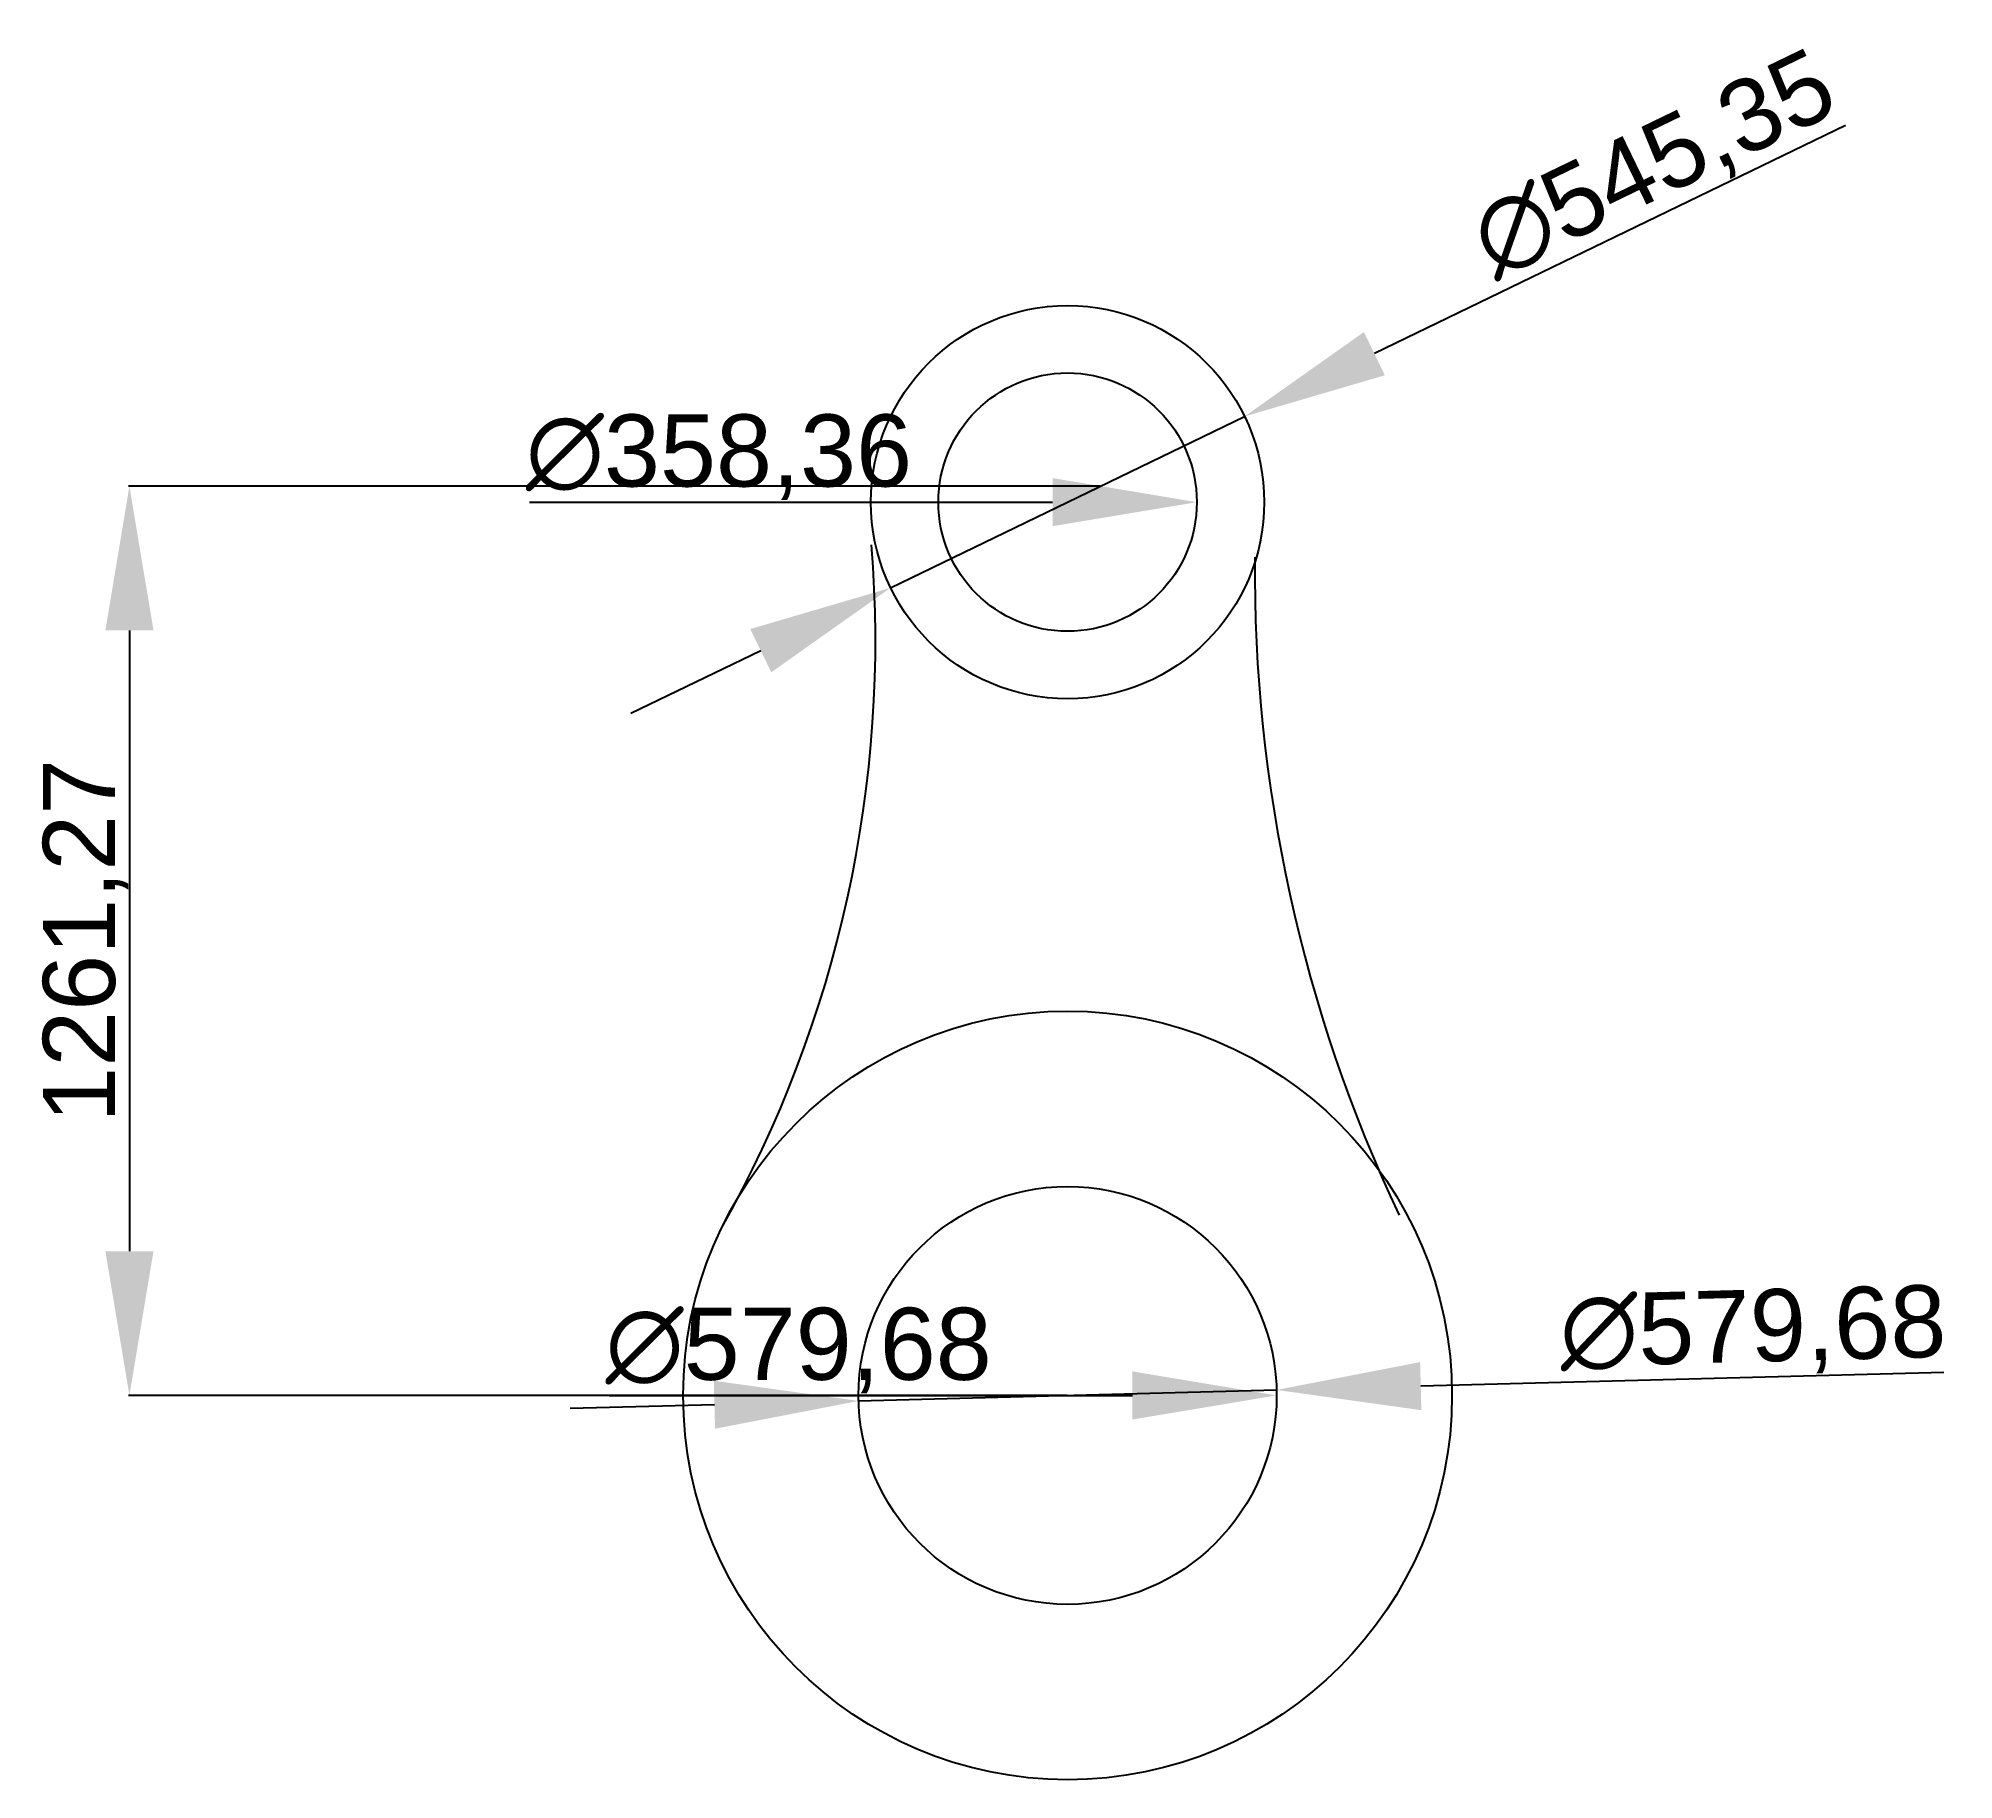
# Model space of a CAD drawing. Header units: millimetres. Extents: x 1028 to 3684, y 257 to 2672.
import ezdxf

# ---------------------------------------------------------------- set-up
doc = ezdxf.new("R2010")
doc.units = ezdxf.units.MM
doc.styles.get("Standard").update_dxf_attribs({"font": 'arial.ttf'})
doc.dimstyles.new('ISO-25', dxfattribs={"dimtxt": 100, "dimasz": 200, "dimexe": 1.25, "dimexo": 0.625, "dimtad": 1, "dimtxsty": 'Standard', "dimcen": 2.5, "dimadec": 0, "dimazin": 0, "dimtfac": 1, "dimtmove": 0, "dimatfit": 3, "dimfxl": 1, "dimarcsym": 0})

# ---------------------------------------------------------------- blocks, each defined once
blk = doc.blocks.new('*D3')
at = {"color": 0, "lineweight": -2, "transparency": 16777216}
blk.add_line((1708.9, 2028.8), (2434.1, 2028.8), dxfattribs=at)
at = {"color": 0, "transparency": 16777216}
blk.add_solid([(2434.1, 2062.2), (2434.1, 1995.5), (2634.1, 2028.8)], dxfattribs=at)
at = {"layer": 'Defpoints', "color": 0, "transparency": 16777216}
for p in [(2275.7, 2028.8), (2634.1, 2028.8)]:
    blk.add_point(p, dxfattribs=at)
at = {"color": 0, "transparency": 16777216, "insert": (1971.5, 2091.2), "char_height": 100, "attachment_point": 5}
blk.add_mtext('∅358,36', dxfattribs=at)
blk = doc.blocks.new('*D4')
at = {"color": 0, "lineweight": -2, "transparency": 16777216}
for p, q in [((3533.7, 2551.2), (2880.3, 2234.8)), ((2209.5, 1910), (2700.3, 2147.7)), ((2029.5, 1822.8), (1849.4, 1735.7))]:
    blk.add_line(p, q, dxfattribs=at)
at = {"color": 0, "transparency": 16777216}
for points in [[(2865.8, 2264.8), (2894.8, 2204.8), (2700.3, 2147.7)], [(2014.9, 1852.8), (2044, 1792.8), (2209.5, 1910)]]:
    blk.add_solid(points, dxfattribs=at)
at = {"layer": 'Defpoints', "color": 0, "transparency": 16777216}
for p in [(2700.3, 2147.7), (2209.5, 1910)]:
    blk.add_point(p, dxfattribs=at)
at = {"color": 0, "transparency": 16777216, "insert": (3269.8, 2492.7), "char_height": 100, "attachment_point": 5, "rotation": 25.8356}
blk.add_mtext('∅545,35', dxfattribs=at)
blk = doc.blocks.new('*D5')
at = {"color": 0, "lineweight": -2, "transparency": 16777216}
for p, q in [((2165.1, 782.1), (2744.6, 797.4)), ((3669.7, 821.8), (2944.6, 802.7)), ((1965.2, 776.9), (1765.3, 771.6))]:
    blk.add_line(p, q, dxfattribs=at)
at = {"color": 0, "transparency": 16777216}
for points in [[(2943.7, 836), (2945.4, 769.3), (2744.6, 797.4)], [(1964.3, 810.2), (1966.1, 743.6), (2165.1, 782.1)]]:
    blk.add_solid(points, dxfattribs=at)
at = {"layer": 'Defpoints', "color": 0, "transparency": 16777216}
for p in [(2744.6, 797.4), (2165.1, 782.1)]:
    blk.add_point(p, dxfattribs=at)
at = {"color": 0, "transparency": 16777216, "insert": (3405.5, 877.2), "char_height": 100, "attachment_point": 5, "rotation": 1.5078}
blk.add_mtext('∅579,68', dxfattribs=at)
blk = doc.blocks.new('*D6')
at = {"color": 0, "lineweight": -2, "transparency": 16777216}
blk.add_line((1819.3, 789.8), (2544.7, 789.8), dxfattribs=at)
at = {"color": 0, "transparency": 16777216}
blk.add_solid([(2544.7, 823.1), (2544.7, 756.4), (2744.7, 789.8)], dxfattribs=at)
at = {"layer": 'Defpoints', "color": 0, "transparency": 16777216}
for p in [(2165, 789.8), (2744.7, 789.8)]:
    blk.add_point(p, dxfattribs=at)
at = {"color": 0, "transparency": 16777216, "insert": (2082, 852.1), "char_height": 100, "attachment_point": 5}
blk.add_mtext('∅579,68', dxfattribs=at)
blk = doc.blocks.new('*D8')
at = {"color": 0, "lineweight": -2, "transparency": 16777216}
for p, q in [((2500.1, 2051), (1152.8, 2051)), ((1154, 1851), (1154, 989.8)), ((2454.3, 789.8), (1152.8, 789.8))]:
    blk.add_line(p, q, dxfattribs=at)
at = {"color": 0, "transparency": 16777216}
for points in [[(1120.7, 1851), (1187.4, 1851), (1154, 2051)], [(1120.7, 989.8), (1187.4, 989.8), (1154, 789.8)]]:
    blk.add_solid(points, dxfattribs=at)
at = {"layer": 'Defpoints', "color": 0, "transparency": 16777216}
for p in [(2500.8, 2051), (1154, 789.8), (2454.9, 789.8)]:
    blk.add_point(p, dxfattribs=at)
at = {"color": 0, "transparency": 16777216, "insert": (1093.3, 1420.4), "char_height": 100, "attachment_point": 5, "rotation": 90}
blk.add_mtext('1261,27', dxfattribs=at)

msp = doc.modelspace()

# ---------------------------------------------------------------- linework, layer by layer
for centre, radius in [((2454.887, 2028.823), 272.673), ((2454.887, 2028.823), 179.179), ((2454.887, 789.774), 533.018), ((2454.887, 789.774), 289.839)]:
    msp.add_circle(centre, radius)
for centre, radius, start, end in [((526.769, 1836.471), 1661.678, 330.632468, 4.599426), ((4814.081, 1934.108), 2099.643, 179.494435, 205.21061)]:
    msp.add_arc(centre, radius, start, end)

# ---------------------------------------------------------------- dimensions: what is measured, and where the dimension line sits
for p1, p2, picture, middle in [((2209.468, 1909.995), (2700.305, 2147.652), '*D4', (3269.836, 2492.694)), ((2165.149, 782.147), (2744.625, 797.401), '*D5', (3405.453, 877.175))]:
    dim = msp.add_diameter_dim_2p(p1=p1, p2=p2, dimstyle='ISO-25')
    dim.commit()
    dim.dimension.update_dxf_attribs({"geometry": picture, "text_midpoint": middle})
for p1, p2, picture, middle in [((2275.707, 2028.823), (2634.066, 2028.823), '*D3', (1971.504, 2028.823)), ((2165.048, 789.774), (2744.725, 789.774), '*D6', (2082.027, 789.774))]:
    dim = msp.add_diameter_dim_2p(p1=p1, p2=p2, dimstyle='ISO-25')
    dim.commit()
    dim.dimension.update_dxf_attribs({"geometry": picture, "text_midpoint": middle, "dimtype": 163})
dim = msp.add_linear_dim(base=(1154.0249, 789.774), p1=(2500.7699, 2051.0394), p2=(2454.8867, 789.774), angle=90, dimstyle='ISO-25')
dim.commit()
dim.dimension.update_dxf_attribs({"geometry": '*D8', "text_midpoint": (1093.3044, 1420.4067)})

doc.saveas('drawing.dxf')
